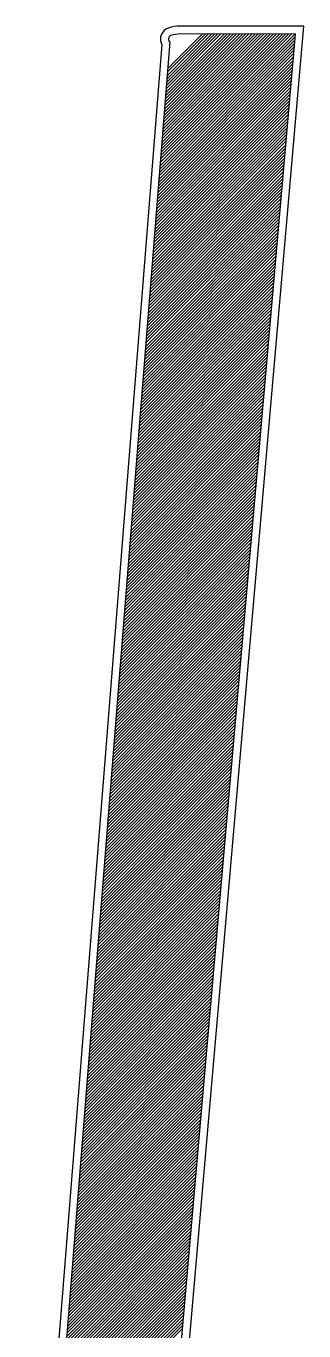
# Model space of a CAD drawing. Extents: x 3196 to 9141, y -1880 to 2325.
# Drawn here: x 8847.51 to 8853.9, y -1200.01 to -1170.04 of the extents above; entities that cross this region are included whole.
import ezdxf

# ---------------------------------------------------------------- set-up
doc = ezdxf.new("R2010")
doc.units = 0
doc.header["$MEASUREMENT"] = 0
doc.layers.add('1', color=1, linetype='CONTINUOUS')
doc.layers.add('10', color=10, linetype='CONTINUOUS')

msp = doc.modelspace()

# ---------------------------------------------------------------- linework, layer by layer
at = {"layer": '1', "linetype": 'Continuous'}
for p, q in [((8850.577518, -1173.399285), (8853.692668, -1170.284185)), ((8850.583668, -1173.322485), (8853.699418, -1170.206685)), ((8850.589818, -1173.245635), (8853.613118, -1170.222285)), ((8850.595968, -1173.168785), (8853.542468, -1170.222235)), ((8850.602068, -1173.091935), (8853.471818, -1170.222185)), ((8850.608218, -1173.015085), (8853.401168, -1170.222135)), ((8850.614368, -1172.938235), (8853.330518, -1170.222085)), ((8850.620468, -1172.861385), (8853.259818, -1170.222035)), ((8850.626618, -1172.784535), (8853.189168, -1170.221985)), ((8850.632768, -1172.707685), (8853.118518, -1170.221935)), ((8850.638868, -1172.630835), (8853.047868, -1170.221885)), ((8850.645018, -1172.553985), (8852.977218, -1170.221835)), ((8850.651168, -1172.477185), (8852.906518, -1170.221785)), ((8850.657268, -1172.400335), (8852.835868, -1170.221735)), ((8850.663418, -1172.323485), (8852.765218, -1170.221685)), ((8850.669568, -1172.246635), (8852.694568, -1170.221635)), ((8850.675718, -1172.169785), (8852.623918, -1170.221585)), ((8850.681818, -1172.092935), (8852.553268, -1170.221535)), ((8850.687968, -1172.016085), (8852.482568, -1170.221485)), ((8850.694118, -1171.939235), (8852.411918, -1170.221435)), ((8850.700218, -1171.862385), (8852.341268, -1170.221385)), ((8850.706368, -1171.785535), (8852.270618, -1170.221335)), ((8850.712518, -1171.708685), (8852.199968, -1170.221285)), ((8850.718618, -1171.631885), (8852.129268, -1170.221235)), ((8850.724768, -1171.555035), (8852.058618, -1170.221185)), ((8850.730918, -1171.478185), (8851.987968, -1170.221135)), ((8850.737068, -1171.401335), (8851.917318, -1170.221085)), ((8850.743168, -1171.324485), (8851.846668, -1170.221035)), ((8850.749318, -1171.247635), (8851.775968, -1170.220985)), ((8850.755468, -1171.170785), (8851.705318, -1170.220935)), ((8850.761568, -1171.093935), (8851.634668, -1170.220885)), ((8850.767718, -1171.017085), (8851.564018, -1170.220835)), ((8850.553018, -1173.706685), (8853.665668, -1170.594035)), ((8850.559118, -1173.629835), (8853.672418, -1170.516585)), ((8850.565268, -1173.552985), (8853.679168, -1170.439085)), ((8850.571418, -1173.476135), (8853.685918, -1170.361635)), ((8850.528468, -1174.014085), (8853.638618, -1170.903885)), ((8850.534618, -1173.937235), (8853.645368, -1170.826435)), ((8850.540718, -1173.860385), (8853.652118, -1170.748985)), ((8850.546868, -1173.783535), (8853.658918, -1170.671485)), ((8850.503918, -1174.321435), (8853.611618, -1171.213785)), ((8850.510068, -1174.244635), (8853.618368, -1171.136335)), ((8850.516168, -1174.167785), (8853.625118, -1171.058835)), ((8850.522318, -1174.090935), (8853.631868, -1170.981385)), ((8850.479368, -1174.628835), (8853.584568, -1171.523635)), ((8850.485518, -1174.551985), (8853.591318, -1171.446185)), ((8850.491668, -1174.475135), (8853.598068, -1171.368735)), ((8850.497768, -1174.398285), (8853.604818, -1171.291235)), ((8850.454868, -1174.936235), (8853.557568, -1171.833535)), ((8850.460968, -1174.859385), (8853.564318, -1171.756035)), ((8850.467118, -1174.782535), (8853.571068, -1171.678585)), ((8850.473268, -1174.705685), (8853.577818, -1171.601135)), ((8850.436418, -1175.166735), (8853.537268, -1172.065935)), ((8850.442568, -1175.089935), (8853.544018, -1171.988435)), ((8850.448718, -1175.013085), (8853.550768, -1171.910985)), ((8850.411918, -1175.474135), (8853.510268, -1172.375785)), ((8850.418018, -1175.397285), (8853.517018, -1172.298335)), ((8850.424168, -1175.320435), (8853.523768, -1172.220835)), ((8850.430318, -1175.243585), (8853.530518, -1172.143385)), ((8850.387368, -1175.781535), (8853.483218, -1172.685685)), ((8850.393518, -1175.704685), (8853.489968, -1172.608185)), ((8850.399618, -1175.627835), (8853.496718, -1172.530735)), ((8850.405768, -1175.550985), (8853.503468, -1172.453285)), ((8850.362818, -1176.088885), (8853.456168, -1172.995535)), ((8850.368968, -1176.012035), (8853.462968, -1172.918085)), ((8850.375068, -1175.935235), (8853.469718, -1172.840585)), ((8850.381218, -1175.858385), (8853.476468, -1172.763135)), ((8850.338268, -1176.396285), (8853.429168, -1173.305385)), ((8850.344418, -1176.319435), (8853.435918, -1173.227935)), ((8850.350568, -1176.242585), (8853.442668, -1173.150485)), ((8850.356668, -1176.165735), (8853.449418, -1173.072985)), ((8850.313768, -1176.703685), (8853.402118, -1173.615285)), ((8850.319868, -1176.626835), (8853.408868, -1173.537785)), ((8850.326018, -1176.549985), (8853.415668, -1173.460335)), ((8850.332168, -1176.473135), (8853.422418, -1173.382885)), ((8850.289218, -1177.011035), (8853.375118, -1173.925135)), ((8850.295318, -1176.934185), (8853.381868, -1173.847685)), ((8850.301468, -1176.857335), (8853.388618, -1173.770185)), ((8850.307618, -1176.780535), (8853.395368, -1173.692735)), ((8850.264668, -1177.318435), (8853.348068, -1174.235035)), ((8850.270818, -1177.241585), (8853.354818, -1174.157535)), ((8850.276918, -1177.164735), (8853.361618, -1174.080085)), ((8850.283068, -1177.087885), (8853.368368, -1174.002635)), ((8850.246268, -1177.548985), (8853.327818, -1174.467435)), ((8850.252418, -1177.472135), (8853.334568, -1174.389935)), ((8850.258518, -1177.395285), (8853.341318, -1174.312485)), ((8850.221718, -1177.856335), (8853.300768, -1174.777285)), ((8850.227868, -1177.779485), (8853.307518, -1174.699835)), ((8850.233968, -1177.702635), (8853.314318, -1174.622335)), ((8850.240118, -1177.625835), (8853.321068, -1174.544885)), ((8850.197168, -1178.163735), (8853.273768, -1175.087135)), ((8850.203318, -1178.086885), (8853.280518, -1175.009685)), ((8850.209468, -1178.010035), (8853.287268, -1174.932235)), ((8850.215568, -1177.933185), (8853.294018, -1174.854735)), ((8850.172668, -1178.471135), (8853.246718, -1175.397035)), ((8850.178768, -1178.394285), (8853.253468, -1175.319585)), ((8850.184918, -1178.317435), (8853.260218, -1175.242085)), ((8850.191068, -1178.240585), (8853.267018, -1175.164635)), ((8850.148118, -1178.778485), (8853.219718, -1175.706885)), ((8850.154218, -1178.701635), (8853.226468, -1175.629435)), ((8850.160368, -1178.624785), (8853.233218, -1175.551985)), ((8850.166518, -1178.547935), (8853.239968, -1175.474485)), ((8850.123568, -1179.085885), (8853.192668, -1176.016785)), ((8850.129718, -1179.009035), (8853.199418, -1175.939285)), ((8850.135818, -1178.932185), (8853.206168, -1175.861835)), ((8850.141968, -1178.855335), (8853.212918, -1175.784385)), ((8850.099018, -1179.393235), (8853.165618, -1176.326635)), ((8850.105168, -1179.316435), (8853.172418, -1176.249185)), ((8850.111318, -1179.239585), (8853.179168, -1176.171685)), ((8850.117418, -1179.162735), (8853.185918, -1176.094235)), ((8850.074468, -1179.700635), (8853.138618, -1176.636535)), ((8850.080618, -1179.623785), (8853.145368, -1176.559035)), ((8850.086768, -1179.546935), (8853.152118, -1176.481585)), ((8850.092868, -1179.470085), (8853.158868, -1176.404085)), ((8850.056068, -1179.931185), (8853.118368, -1176.868935)), ((8850.062218, -1179.854335), (8853.125118, -1176.791435)), ((8850.068368, -1179.777485), (8853.131868, -1176.713985)), ((8850.031568, -1180.238535), (8853.091318, -1177.178785)), ((8850.037668, -1180.161735), (8853.098068, -1177.101335)), ((8850.043818, -1180.084885), (8853.104818, -1177.023835)), ((8850.049968, -1180.008035), (8853.111568, -1176.946385)), ((8850.007018, -1180.545935), (8853.064268, -1177.488635)), ((8850.013118, -1180.469085), (8853.071068, -1177.411185)), ((8850.019268, -1180.392235), (8853.077818, -1177.333735)), ((8850.025418, -1180.315385), (8853.084568, -1177.256235)), ((8849.982468, -1180.853335), (8853.037268, -1177.798535)), ((8849.988618, -1180.776485), (8853.044018, -1177.721035)), ((8849.994718, -1180.699635), (8853.050768, -1177.643585)), ((8850.000868, -1180.622785), (8853.057518, -1177.566135)), ((8849.957918, -1181.160685), (8853.010218, -1178.108385)), ((8849.964068, -1181.083835), (8853.016968, -1178.030935)), ((8849.970218, -1181.007035), (8853.023768, -1177.953435)), ((8849.976318, -1180.930185), (8853.030518, -1177.875985)), ((8849.933368, -1181.468085), (8852.983218, -1178.418285)), ((8849.939518, -1181.391235), (8852.989968, -1178.340785)), ((8849.945668, -1181.314385), (8852.996718, -1178.263335)), ((8849.951768, -1181.237535), (8853.003468, -1178.185885)), ((8849.908868, -1181.775485), (8852.956168, -1178.728135)), ((8849.914968, -1181.698635), (8852.962918, -1178.650685)), ((8849.921118, -1181.621785), (8852.969668, -1178.573185)), ((8849.927268, -1181.544935), (8852.976468, -1178.495735)), ((8849.890418, -1182.005985), (8852.935918, -1178.960535)), ((8849.896568, -1181.929135), (8852.942668, -1178.883085)), ((8849.902718, -1181.852335), (8852.949418, -1178.805585)), ((8849.865918, -1182.313385), (8852.908868, -1179.270385)), ((8849.872018, -1182.236535), (8852.915618, -1179.192935)), ((8849.878168, -1182.159685), (8852.922418, -1179.115485)), ((8849.884318, -1182.082835), (8852.929168, -1179.037985)), ((8849.841368, -1182.620785), (8852.881868, -1179.580285)), ((8849.847518, -1182.543935), (8852.888618, -1179.502835)), ((8849.853618, -1182.467085), (8852.895368, -1179.425335)), ((8849.859768, -1182.390235), (8852.902118, -1179.347885)), ((8849.816818, -1182.928135), (8852.854818, -1179.890135)), ((8849.822968, -1182.851285), (8852.861568, -1179.812685)), ((8849.829118, -1182.774435), (8852.868318, -1179.735235)), ((8849.835218, -1182.697635), (8852.875118, -1179.657735)), ((8849.792268, -1183.235535), (8852.827818, -1180.200035)), ((8849.798418, -1183.158685), (8852.834568, -1180.122535)), ((8849.804568, -1183.081835), (8852.841318, -1180.045085)), ((8849.810668, -1183.004985), (8852.848068, -1179.967635)), ((8849.767768, -1183.542935), (8852.800768, -1180.509885)), ((8849.773868, -1183.466085), (8852.807518, -1180.432435)), ((8849.780018, -1183.389235), (8852.814268, -1180.354935)), ((8849.786168, -1183.312385), (8852.821018, -1180.277485)), ((8849.743218, -1183.850285), (8852.773718, -1180.819735)), ((8849.749318, -1183.773435), (8852.780518, -1180.742285)), ((8849.755468, -1183.696585), (8852.787268, -1180.664835)), ((8849.761618, -1183.619735), (8852.794018, -1180.587335)), ((8849.718668, -1184.157685), (8852.746718, -1181.129635)), ((8849.724818, -1184.080835), (8852.753468, -1181.052185)), ((8849.730918, -1184.003985), (8852.760218, -1180.974685)), ((8849.737068, -1183.927135), (8852.766968, -1180.897235)), ((8849.700268, -1184.388235), (8852.726468, -1181.362035)), ((8849.706418, -1184.311385), (8852.733218, -1181.284585)), ((8849.712518, -1184.234535), (8852.739968, -1181.207085)), ((8849.675718, -1184.695585), (8852.699418, -1181.671885)), ((8849.681868, -1184.618735), (8852.706168, -1181.594435)), ((8849.688018, -1184.541885), (8852.712918, -1181.516985)), ((8849.694118, -1184.465035), (8852.719668, -1181.439485)), ((8849.651168, -1185.002985), (8852.672368, -1181.981785)), ((8849.657318, -1184.926135), (8852.679168, -1181.904285)), ((8849.663468, -1184.849285), (8852.685918, -1181.826835)), ((8849.669568, -1184.772435), (8852.692668, -1181.749385)), ((8849.626668, -1185.310335), (8852.645368, -1182.291635)), ((8849.632768, -1185.233535), (8852.652118, -1182.214185)), ((8849.638918, -1185.156685), (8852.658868, -1182.136685)), ((8849.645068, -1185.079835), (8852.665618, -1182.059235)), ((8849.602118, -1185.617735), (8852.618318, -1182.601535)), ((8849.608218, -1185.540885), (8852.625068, -1182.524035)), ((8849.614368, -1185.464035), (8852.631868, -1182.446585)), ((8849.620518, -1185.387185), (8852.638618, -1182.369135)), ((8849.577568, -1185.925135), (8852.591318, -1182.911385)), ((8849.583718, -1185.848285), (8852.598068, -1182.833935)), ((8849.589818, -1185.771435), (8852.604818, -1182.756435)), ((8849.595968, -1185.694585), (8852.611568, -1182.678985)), ((8849.553018, -1186.232485), (8852.564268, -1183.221235)), ((8849.559168, -1186.155635), (8852.571018, -1183.143785)), ((8849.565318, -1186.078835), (8852.577768, -1183.066335)), ((8849.571418, -1186.001985), (8852.584568, -1182.988835)), ((8849.534618, -1186.463035), (8852.544018, -1183.453635)), ((8849.540768, -1186.386185), (8852.550768, -1183.376185)), ((8849.546918, -1186.309335), (8852.557518, -1183.298735)), ((8849.510068, -1186.770435), (8852.516968, -1183.763535)), ((8849.516218, -1186.693585), (8852.523718, -1183.686085)), ((8849.522368, -1186.616735), (8852.530518, -1183.608585)), ((8849.528468, -1186.539885), (8852.537268, -1183.531135)), ((8849.485568, -1187.077785), (8852.489968, -1184.073385)), ((8849.491668, -1187.000935), (8852.496718, -1183.995935)), ((8849.497818, -1186.924135), (8852.503468, -1183.918485)), ((8849.503968, -1186.847285), (8852.510218, -1183.840985)), ((8849.461018, -1187.385185), (8852.462918, -1184.383285)), ((8849.467118, -1187.308335), (8852.469668, -1184.305785)), ((8849.473268, -1187.231485), (8852.476418, -1184.228335)), ((8849.479418, -1187.154635), (8852.483218, -1184.150885)), ((8849.436468, -1187.692585), (8852.435918, -1184.693135)), ((8849.442618, -1187.615735), (8852.442668, -1184.615685)), ((8849.448718, -1187.538885), (8852.449418, -1184.538185)), ((8849.454868, -1187.462035), (8852.456168, -1184.460735)), ((8849.411918, -1187.999935), (8852.408868, -1185.002985)), ((8849.418068, -1187.923085), (8852.415618, -1184.925535)), ((8849.424218, -1187.846235), (8852.422368, -1184.848085)), ((8849.430318, -1187.769435), (8852.429118, -1184.770585)), ((8849.387368, -1188.307335), (8852.381818, -1185.312885)), ((8849.393518, -1188.230485), (8852.388618, -1185.235435)), ((8849.399668, -1188.153635), (8852.395368, -1185.157935)), ((8849.405818, -1188.076785), (8852.402118, -1185.080485)), ((8849.362868, -1188.614735), (8852.354818, -1185.622735)), ((8849.368968, -1188.537885), (8852.361568, -1185.545285)), ((8849.375118, -1188.461035), (8852.368318, -1185.467835)), ((8849.381268, -1188.384185), (8852.375068, -1185.390335)), ((8849.344468, -1188.845235), (8852.334568, -1185.855135)), ((8849.350568, -1188.768385), (8852.341318, -1185.777685)), ((8849.356718, -1188.691535), (8852.348068, -1185.700235)), ((8849.319918, -1189.152635), (8852.307518, -1186.165035)), ((8849.326018, -1189.075785), (8852.314268, -1186.087535)), ((8849.332168, -1188.998935), (8852.321018, -1186.010085)), ((8849.338318, -1188.922085), (8852.327768, -1185.932635)), ((8849.295368, -1189.460035), (8852.280468, -1186.474885)), ((8849.301518, -1189.383185), (8852.287268, -1186.397435)), ((8849.307618, -1189.306335), (8852.294018, -1186.319935)), ((8849.313768, -1189.229485), (8852.300768, -1186.242485)), ((8849.270818, -1189.767385), (8852.253468, -1186.784785)), ((8849.276968, -1189.690535), (8852.260218, -1186.707285)), ((8849.283118, -1189.613685), (8852.266968, -1186.629835)), ((8849.289218, -1189.536835), (8852.273718, -1186.552385)), ((8849.246268, -1190.074785), (8852.226418, -1187.094635)), ((8849.252418, -1189.997935), (8852.233168, -1187.017185)), ((8849.258568, -1189.921085), (8852.239968, -1186.939685)), ((8849.264718, -1189.844235), (8852.246718, -1186.862235)), ((8849.221768, -1190.382135), (8852.199418, -1187.404485)), ((8849.227868, -1190.305335), (8852.206168, -1187.327035)), ((8849.234018, -1190.228485), (8852.212918, -1187.249585)), ((8849.240168, -1190.151635), (8852.219668, -1187.172085)), ((8849.197218, -1190.689535), (8852.172368, -1187.714385)), ((8849.203368, -1190.612685), (8852.179118, -1187.636885)), ((8849.209468, -1190.535835), (8852.185868, -1187.559435)), ((8849.215618, -1190.458985), (8852.192668, -1187.481985)), ((8849.172668, -1190.996935), (8852.145368, -1188.024235)), ((8849.178818, -1190.920085), (8852.152118, -1187.946785)), ((8849.184918, -1190.843235), (8852.158868, -1187.869285)), ((8849.191068, -1190.766385), (8852.165618, -1187.791835)), ((8849.154268, -1191.227435), (8852.125068, -1188.256635)), ((8849.160418, -1191.150635), (8852.131818, -1188.179185)), ((8849.166518, -1191.073785), (8852.138618, -1188.101735)), ((8849.129718, -1191.534835), (8852.098068, -1188.566535)), ((8849.135868, -1191.457985), (8852.104818, -1188.489035)), ((8849.142018, -1191.381135), (8852.111568, -1188.411585)), ((8849.148118, -1191.304285), (8852.118318, -1188.334135)), ((8849.105168, -1191.842235), (8852.071018, -1188.876385)), ((8849.111318, -1191.765385), (8852.077768, -1188.798935)), ((8849.117468, -1191.688535), (8852.084518, -1188.721435)), ((8849.123618, -1191.611685), (8852.091318, -1188.643985)), ((8849.080668, -1192.149585), (8852.044018, -1189.186235)), ((8849.086768, -1192.072735), (8852.050768, -1189.108785)), ((8849.092918, -1191.995935), (8852.057518, -1189.031335)), ((8849.099068, -1191.919085), (8852.064268, -1188.953835)), ((8849.056118, -1192.456985), (8852.016968, -1189.496135)), ((8849.062268, -1192.380135), (8852.023718, -1189.418685)), ((8849.068368, -1192.303285), (8852.030468, -1189.341185)), ((8849.074518, -1192.226435), (8852.037218, -1189.263735)), ((8849.031568, -1192.764385), (8851.989918, -1189.805985)), ((8849.037718, -1192.687535), (8851.996718, -1189.728535)), ((8849.043818, -1192.610685), (8852.003468, -1189.651085)), ((8849.049968, -1192.533835), (8852.010218, -1189.573585)), ((8849.007018, -1193.071735), (8851.962918, -1190.115885)), ((8849.013168, -1192.994885), (8851.969668, -1190.038385)), ((8849.019318, -1192.918035), (8851.976418, -1189.960935)), ((8849.025418, -1192.841235), (8851.983168, -1189.883485)), ((8848.988618, -1193.302285), (8851.942618, -1190.348285)), ((8848.994768, -1193.225435), (8851.949418, -1190.270785)), ((8849.000918, -1193.148585), (8851.956168, -1190.193335)), ((8848.964068, -1193.609685), (8851.915618, -1190.658135)), ((8848.970218, -1193.532835), (8851.922368, -1190.580685)), ((8848.976368, -1193.455985), (8851.929118, -1190.503185)), ((8848.982518, -1193.379135), (8851.935868, -1190.425735)), ((8848.939568, -1193.917035), (8851.888568, -1190.968035)), ((8848.945668, -1193.840185), (8851.895368, -1190.890535)), ((8848.951818, -1193.763385), (8851.902118, -1190.813085)), ((8848.957968, -1193.686535), (8851.908868, -1190.735635)), ((8848.915018, -1194.224435), (8851.861568, -1191.277885)), ((8848.921168, -1194.147585), (8851.868318, -1191.200435)), ((8848.927268, -1194.070735), (8851.875068, -1191.122935)), ((8848.933418, -1193.993885), (8851.881818, -1191.045485)), ((8848.890468, -1194.531835), (8851.834518, -1191.587735)), ((8848.896618, -1194.454985), (8851.841268, -1191.510285)), ((8848.902718, -1194.378135), (8851.848068, -1191.432835)), ((8848.908868, -1194.301285), (8851.854818, -1191.355335)), ((8848.865918, -1194.839185), (8851.807518, -1191.897635)), ((8848.872068, -1194.762335), (8851.814268, -1191.820135)), ((8848.878218, -1194.685485), (8851.821018, -1191.742685)), ((8848.884318, -1194.608685), (8851.827768, -1191.665235)), ((8848.841368, -1195.146585), (8851.780468, -1192.207485)), ((8848.847518, -1195.069735), (8851.787218, -1192.130035)), ((8848.853668, -1194.992885), (8851.793968, -1192.052535)), ((8848.859818, -1194.916035), (8851.800768, -1191.975085)), ((8848.816868, -1195.453985), (8851.753468, -1192.517385)), ((8848.822968, -1195.377135), (8851.760218, -1192.439885)), ((8848.829118, -1195.300285), (8851.766968, -1192.362435)), ((8848.835268, -1195.223435), (8851.773718, -1192.284985)), ((8848.798468, -1195.684485), (8851.733168, -1192.749785)), ((8848.804568, -1195.607635), (8851.739918, -1192.672285)), ((8848.810718, -1195.530785), (8851.746668, -1192.594835)), ((8848.773918, -1195.991885), (8851.706168, -1193.059635)), ((8848.780068, -1195.915035), (8851.712918, -1192.982185)), ((8848.786168, -1195.838185), (8851.719668, -1192.904685)), ((8848.792318, -1195.761335), (8851.726418, -1192.827235)), ((8848.749368, -1196.299285), (8851.679118, -1193.369485)), ((8848.755518, -1196.222435), (8851.685868, -1193.292035)), ((8848.761618, -1196.145585), (8851.692618, -1193.214585)), ((8848.767768, -1196.068735), (8851.699418, -1193.137085)), ((8848.724818, -1196.606635), (8851.652118, -1193.679385)), ((8848.730968, -1196.529785), (8851.658868, -1193.601935)), ((8848.737118, -1196.452935), (8851.665618, -1193.524435)), ((8848.743218, -1196.376085), (8851.672368, -1193.446985)), ((8848.700268, -1196.914035), (8851.625068, -1193.989235)), ((8848.706418, -1196.837185), (8851.631818, -1193.911785)), ((8848.712568, -1196.760335), (8851.638568, -1193.834335)), ((8848.718718, -1196.683485), (8851.645318, -1193.756835)), ((8848.675768, -1197.221385), (8851.598018, -1194.299135)), ((8848.681868, -1197.144585), (8851.604818, -1194.221635)), ((8848.688018, -1197.067735), (8851.611568, -1194.144185)), ((8848.694168, -1196.990885), (8851.618318, -1194.066735)), ((8848.651218, -1197.528785), (8851.571018, -1194.608985)), ((8848.657368, -1197.451935), (8851.577768, -1194.531535)), ((8848.663468, -1197.375085), (8851.584518, -1194.454035)), ((8848.669618, -1197.298235), (8851.591268, -1194.376585)), ((8848.626668, -1197.836185), (8851.543968, -1194.918835)), ((8848.632818, -1197.759335), (8851.550718, -1194.841385)), ((8848.638968, -1197.682485), (8851.557518, -1194.763935)), ((8848.645068, -1197.605635), (8851.564268, -1194.686435)), ((8848.608268, -1198.066685), (8851.523718, -1195.151285)), ((8848.614418, -1197.989885), (8851.530468, -1195.073785)), ((8848.620518, -1197.913035), (8851.537218, -1194.996335)), ((8848.583718, -1198.374085), (8851.496668, -1195.461135)), ((8848.589868, -1198.297235), (8851.503468, -1195.383685)), ((8848.596018, -1198.220385), (8851.510218, -1195.306185)), ((8848.602118, -1198.143535), (8851.516968, -1195.228735)), ((8848.559168, -1198.681485), (8851.469668, -1195.770985)), ((8848.565318, -1198.604635), (8851.476418, -1195.693535)), ((8848.571468, -1198.527785), (8851.483168, -1195.616085)), ((8848.577618, -1198.450935), (8851.489918, -1195.538585)), ((8848.534668, -1198.988835), (8851.442618, -1196.080885)), ((8848.540768, -1198.911985), (8851.449368, -1196.003385)), ((8848.546918, -1198.835185), (8851.456168, -1195.925935)), ((8848.553068, -1198.758335), (8851.462918, -1195.848485)), ((8848.510118, -1199.296235), (8851.415618, -1196.390735)), ((8848.516268, -1199.219385), (8851.422368, -1196.313285)), ((8848.522368, -1199.142535), (8851.429118, -1196.235785)), ((8848.528518, -1199.065685), (8851.435868, -1196.158335)), ((8848.485568, -1199.603635), (8851.388568, -1196.700635)), ((8848.491718, -1199.526785), (8851.395318, -1196.623135)), ((8848.497868, -1199.449935), (8851.402068, -1196.545685)), ((8848.503968, -1199.373085), (8851.408868, -1196.468235)), ((8848.461018, -1199.910985), (8851.361568, -1197.010485)), ((8848.467168, -1199.834135), (8851.368318, -1196.933035)), ((8848.473318, -1199.757285), (8851.375068, -1196.855535)), ((8848.479418, -1199.680485), (8851.381818, -1196.778085)), ((8848.442618, -1200.141535), (8851.341268, -1197.242885)), ((8848.448768, -1200.064685), (8851.348018, -1197.165435)), ((8848.454918, -1199.987835), (8851.354768, -1197.087935)), ((8848.418068, -1200.448935), (8851.314268, -1197.552735)), ((8848.424218, -1200.372085), (8851.321018, -1197.475285)), ((8848.430368, -1200.295235), (8851.327768, -1197.397835)), ((8848.436518, -1200.218385), (8851.334518, -1197.320335)), ((8848.393568, -1200.756285), (8851.287218, -1197.862635)), ((8848.399668, -1200.679435), (8851.293968, -1197.785185)), ((8848.405818, -1200.602585), (8851.300718, -1197.707685)), ((8848.411968, -1200.525785), (8851.307518, -1197.630235)), ((8848.369018, -1201.063685), (8851.260218, -1198.172485)), ((8848.375168, -1200.986835), (8851.266968, -1198.095035)), ((8848.381268, -1200.909985), (8851.273718, -1198.017585)), ((8848.387418, -1200.833135), (8851.280468, -1197.940085)), ((8848.344468, -1201.371085), (8851.233168, -1198.482385)), ((8848.350618, -1201.294235), (8851.239918, -1198.404885)), ((8848.356768, -1201.217385), (8851.246668, -1198.327435)), ((8848.362868, -1201.140535), (8851.253418, -1198.249985)), ((8848.319918, -1201.678435), (8851.206118, -1198.792235)), ((8848.326068, -1201.601585), (8851.212918, -1198.714785)), ((8848.332218, -1201.524735), (8851.219668, -1198.637285)), ((8848.338318, -1201.447885), (8851.226418, -1198.559835)), ((8848.295418, -1201.985835), (8851.179118, -1199.102085)), ((8848.301518, -1201.908985), (8851.185868, -1199.024635)), ((8848.307668, -1201.832135), (8851.192618, -1198.947185)), ((8848.313818, -1201.755285), (8851.199368, -1198.869685)), ((8848.270868, -1202.293185), (8851.152068, -1199.411985)), ((8848.276968, -1202.216385), (8851.158818, -1199.334535)), ((8848.283118, -1202.139535), (8851.165618, -1199.257035)), ((8848.289268, -1202.062685), (8851.172368, -1199.179585)), ((8848.252468, -1202.523735), (8851.131818, -1199.644385)), ((8848.258568, -1202.446885), (8851.138568, -1199.566935)), ((8848.264718, -1202.370035), (8851.145318, -1199.489435)), ((8848.227918, -1202.831135), (8851.104768, -1199.954235)), ((8848.234068, -1202.754285), (8851.111568, -1199.876785)), ((8848.240168, -1202.677435), (8851.118318, -1199.799335)), ((8848.246318, -1202.600585), (8851.125068, -1199.721835))]:
    msp.add_line(p, q, dxfattribs=at)
at = {"layer": '10', "linetype": 'Continuous'}
for p, q in [((8849.462768, -1220.860535), (8853.895318, -1170.041685)), ((8853.895318, -1170.041685), (8851.053118, -1170.039635)), ((8849.330268, -1220.298885), (8853.698068, -1170.222335)), ((8853.698068, -1170.222335), (8851.053018, -1170.220435)), ((8850.630668, -1170.461735), (8847.508068, -1209.576435)), ((8850.816618, -1170.404885), (8847.644068, -1210.144335))]:
    msp.add_line(p, q, dxfattribs=at)
for centre, radius, start, end in [((8851.052518, -1170.866635), 0.827, 90, 109.758514), ((8850.861968, -1170.336035), 0.2632, 109.758515, 208.522383), ((8850.861968, -1170.336035), 0.0824, 109.758518, 236.609469), ((8851.052518, -1170.866635), 0.6462, 90, 109.758516)]:
    msp.add_arc(centre, radius, start, end, dxfattribs=at)

doc.saveas('drawing.dxf')
